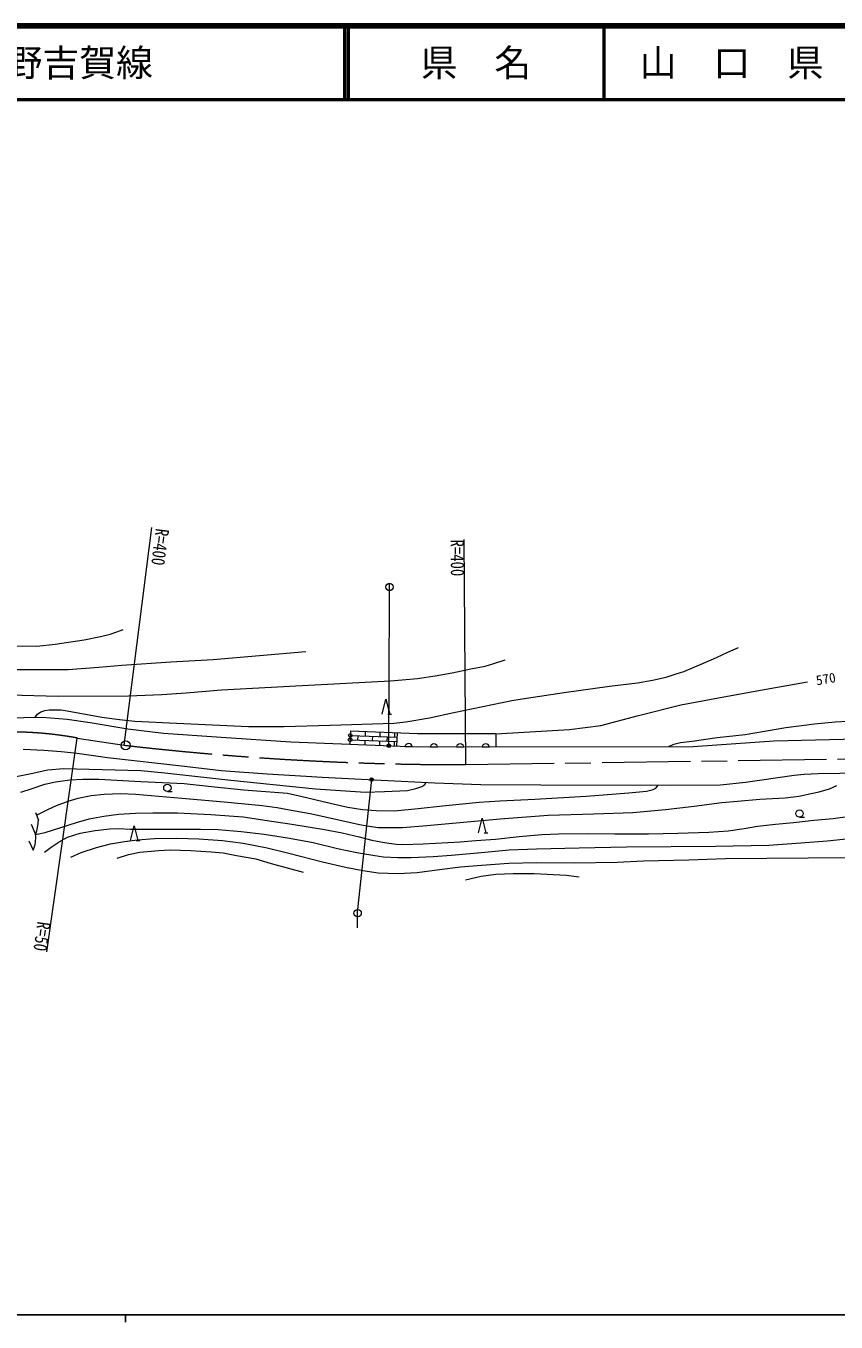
# Model space of a CAD drawing. Units: millimetres, scale not verified. Extents: x 40000 to 680000, y 20000 to 380000.
# Drawn here: x 254491 to 364550, y 204000 to 380000 of the extents above; entities that cross this region are included whole.
import ezdxf
from ezdxf.enums import TextEntityAlignment as Align

# ---------------------------------------------------------------- set-up
doc = ezdxf.new("R2010")
doc.units = ezdxf.units.MM
doc.header["$LTSCALE"] = 1000
doc.header["$PDMODE"] = 32
doc.header["$PDSIZE"] = 500
doc.linetypes.add('CHAIN', pattern=[18.5, 12, -1.5, 3.5, -1.5])
for name, color, linetype, lineweight in [('M-BGD', 7, 'Continuous', 13), ('M-BMK', 2, 'CHAIN', 13), ('M-BMK-SRVR', 3, 'Continuous', 13), ('M-STR-HTXT', 7, 'Continuous', 13), ('M-STR-STRC', 7, 'Continuous', 13), ('M-TTL', 2, 'Continuous', 140), ('M-TTL-BAND', 7, 'Continuous', 25), ('M-TTL-LINE', 7, 'Continuous', 50)]:
    doc.layers.add(name, color=color, linetype=linetype, lineweight=lineweight)
doc.layers.add('M-TTL-TXT', color=7, linetype='Continuous')
doc.styles.add('ＭＳ ゴシック', font='')
doc.styles.get('ＭＳ ゴシック').set_extended_font_data('MS Gothic')

msp = doc.modelspace()

# ---------------------------------------------------------------- hatches: boundary and pattern name
at = {"layer": 'M-STR-HTXT'}
for points in [[(303999, 282378, -0.41421), (303899, 282039, -0.41421), (303560, 282139, -1)], [(301677, 277785, -0.41421), (301577, 277445, -0.41421), (301238, 277545, -1)]]:
    msp.add_hatch(color=256, dxfattribs=at).paths.add_polyline_path(points)

# ---------------------------------------------------------------- linework, layer by layer
at = {"layer": 'M-BGD'}
for p, q in [((303657, 286565), (304157, 286565)), ((298586, 284264), (298515, 282465)), ((298563, 283665), (304888, 283416)), ((299562, 283625), (299538, 283026)), ((300585, 284186), (300561, 283586)), ((301560, 283547), (301537, 282947)), ((302583, 284107), (302559, 283508)), ((303559, 283468), (303535, 282869)), ((304581, 284029), (304558, 283429)), ((304911, 284016), (304841, 282217)), ((318308, 283915), (318309, 282115)), ((298539, 283065), (304864, 282817)), ((300537, 282987), (300514, 282387)), ((302536, 282908), (302512, 282308)), ((304534, 282829), (304511, 282230)), ((305988, 282172), (306978, 282133)), ((309419, 282108), (310409, 282108)), ((312988, 282110), (313979, 282111)), ((316467, 282113), (317457, 282114)), ((273710, 276030), (274377, 276030)), ((255778, 273196), (256183, 272172)), ((255191, 271609), (255811, 270213)), ((359590, 272560), (360257, 272560)), ((254910, 269354), (255497, 268057)), ((269448, 269380), (269948, 269380)), ((316742, 270424), (317242, 270424))]:
    msp.add_line(p, q, dxfattribs=at)
for points in [[(252733, 295806), (255963, 295799), (258460, 296061), (262400, 296649), (264627, 297083), (265919, 297397), (266820, 297705), (267711, 298060)], [(252320, 289153), (258863, 288968), (268439, 289044), (272939, 289215), (276276, 289436), (281075, 289833), (292008, 290440), (304015, 291062), (307665, 291381), (310085, 291753), (312398, 292181), (314950, 292706), (316884, 293084), (318072, 293420), (319575, 293939)], [(252989, 292595), (260237, 292608), (264387, 292939), (267514, 293216), (274163, 293636), (279922, 293976), (292499, 295051)], [(255767, 286140), (256085, 286546), (256525, 286841), (257055, 287053), (257630, 287125), (259272, 287125), (260075, 286978), (264811, 286154), (267209, 285842), (269302, 285575), (274926, 285316), (284737, 284851), (289519, 284876), (295838, 285068), (304485, 285303), (306104, 285493), (309297, 286027), (312611, 286751), (317887, 287861), (320503, 288388), (322513, 288734), (327599, 289481), (333755, 290336), (337577, 290820), (339618, 291162), (341467, 291569), (342691, 291955), (343868, 292340), (346555, 293478), (348305, 294249), (349861, 294981), (351300, 295590)], [(318308, 283889), (328356, 284468), (332584, 285025), (337713, 286375), (343462, 287832), (348576, 288753), (354290, 289823), (360686, 290916)], [(302907, 286565), (303407, 288565), (303907, 286565)], [(251716, 286069), (256710, 286157), (260117, 285881), (263239, 285407), (268357, 284533), (273187, 283956), (281020, 283445), (290502, 282780), (307659, 282106), (345115, 282135), (356097, 282915), (367406, 283182)], [(341828, 282133), (342527, 282459), (343401, 282677), (345007, 282879), (348401, 283376), (352193, 283800), (357735, 284728), (361638, 285243), (364440, 285490), (367950, 285685)], [(298586, 284264), (307693, 283906), (318308, 283915)], [(254131, 281783), (256919, 281644), (259275, 281498), (261449, 281244), (265582, 280663), (276022, 279482), (281027, 278901), (287265, 278443), (292543, 278127), (294742, 278003), (302730, 277601), (310051, 277228), (316297, 276973), (324454, 276941), (342056, 276894), (348848, 276966), (352224, 277301), (358861, 278257), (360227, 278405), (362099, 278483), (373826, 278679)], [(252953, 278047), (255189, 278508), (257485, 278969), (259609, 279170), (270087, 278910), (273382, 278566), (282320, 277584), (293817, 276412), (300628, 275961), (303206, 276052), (306310, 276193), (307456, 276438), (308295, 276720), (308689, 276994), (308848, 277290)], [(253794, 275946), (255322, 276435), (257065, 277040), (258488, 277374), (260476, 277623), (262218, 277715), (264399, 277715), (270100, 277397), (275975, 277120), (279718, 276730), (284093, 276288), (290013, 275838), (291858, 275415), (295840, 274465), (298231, 273899), (300197, 273611), (302057, 273467), (304578, 273430), (307785, 273718), (311077, 274093), (316048, 274604), (318861, 274797), (323618, 275018), (330619, 275412), (336409, 275862), (338788, 276084), (339685, 276321), (340073, 276514), (340379, 276898)], [(255926, 272822), (257567, 273655), (258656, 274122), (260245, 274717), (261572, 275121), (263378, 275514), (265130, 275698), (267366, 275760), (269401, 275672), (275663, 275152), (281440, 274657), (286595, 274139), (288621, 273879), (290308, 273574), (293124, 273044), (296186, 272393), (299798, 271542), (300842, 271366), (302327, 271160), (303269, 271135), (305638, 271141), (308977, 271410), (318915, 272325), (325444, 272817), (331652, 272995), (336947, 273193), (341355, 273593), (345262, 274071), (349051, 274552), (351165, 274740), (354206, 274986), (357617, 275164), (359472, 275407), (361181, 275753), (362252, 275985), (363645, 276422), (364669, 276875)], [(255811, 270213), (257105, 270457), (259220, 271146), (261375, 271816), (263068, 272342), (265063, 272696), (267088, 272970), (269366, 273086), (271725, 273153), (275092, 273140), (279623, 272916), (283991, 272597), (287242, 272111), (290602, 271587), (295040, 270891), (297454, 270423), (299765, 269899), (301498, 269458), (302699, 269192), (303778, 269012), (304835, 268884), (305678, 268859), (308468, 268939), (313463, 269190), (315631, 269383), (318263, 269568), (321476, 269957), (324559, 270209), (326846, 270317), (330897, 270346), (334479, 270309), (339068, 270276), (343074, 270368), (347270, 270528), (349895, 270718), (352055, 271013), (353858, 271318), (356310, 271613), (358747, 271839), (361508, 272137), (364154, 272391), (366415, 272690)], [(268698, 269380), (269198, 271380), (269698, 269380)], [(315992, 270424), (316492, 272424), (316992, 270424)], [(257005, 267789), (257929, 268508), (259020, 269223), (260119, 269830), (261843, 270365), (263908, 270767), (265877, 270967), (267119, 271028), (268721, 270931), (271581, 270942), (278210, 270927), (280617, 270883), (283748, 270629), (286841, 270241), (290315, 269700), (293509, 269104), (296834, 268318), (299463, 267758), (301893, 267340), (303081, 267165), (305026, 267066), (306848, 267073), (309825, 267203), (312328, 267392), (316840, 267820), (320159, 268134), (323834, 268271), (329668, 268381), (336072, 268547), (348171, 268612), (355435, 268764), (359748, 269097), (363322, 269368), (366375, 269666)], [(260612, 267115), (261993, 267756), (264084, 268463), (265966, 268950), (267862, 269277), (269643, 269472), (271976, 269664), (275013, 269731), (277981, 269631), (281194, 269384), (283988, 269045), (287257, 268414), (290224, 267686), (294764, 266510), (297901, 265759), (300246, 265339), (302352, 265005), (305048, 264904), (307649, 265042), (310669, 265455), (313550, 265808), (316399, 266032), (320109, 266309), (323853, 266403), (328949, 266343), (334802, 266451), (338381, 266653), (344565, 266771), (349525, 266955), (360761, 267031), (366635, 267092)], [(266873, 266998), (268421, 267491), (269987, 267809), (272487, 268039), (274154, 268119), (276834, 268013), (279671, 267860), (281307, 267710), (283082, 267344), (285718, 266897), (287802, 266282), (292158, 265096)], [(314219, 264056), (316336, 264529), (318308, 264804), (320670, 264914), (323530, 264932), (325301, 264842), (327901, 264669), (329663, 264471)]]:
    msp.add_lwpolyline(points, dxfattribs=at)
for centre in [(273710, 276530), (359590, 273060)]:
    msp.add_circle(centre, 500, dxfattribs=at)
for centre, radius, start, end in [((306479, 282055), 505, 8.92098, 166.57917), ((309914, 282010), 505, 11.21538, 168.87357), ((313483, 282013), 505, 11.21538, 168.87357), ((316962, 282016), 505, 11.21538, 168.87357), ((248979, 272525), 7213, 341.29891, 357.19016), ((250888, 269829), 4938, 338.96587, 4.45824)]:
    msp.add_arc(centre, radius, start, end, dxfattribs=at)
for p in [(298563, 283665), (298539, 283065)]:
    msp.add_point(p, dxfattribs=at)
at = {"layer": 'M-BMK'}
for p, q in [((261474, 283305), (267819, 282334)), ((314255, 279694), (420200, 281266))]:
    msp.add_line(p, q, dxfattribs=at)
for centre, radius, start, end in [((252462, 234124), 50000, 79.61597, 90.79402), ((313708, 679693), 400000, 263.4123, 270.07825)]:
    msp.add_arc(centre, radius, start, end, dxfattribs=at)
at = {"layer": 'M-BMK-SRVR'}
msp.add_circle((268036, 282309), 600, dxfattribs=at)
at = {"layer": 'M-STR-HTXT'}
for p, q in [((267819, 282334), (271597, 311898)), ((314255, 279694), (314019, 310265)), ((303779, 282259), (303887, 301821)), ((257321, 254252), (261474, 283305)), ((301457, 277665), (299554, 260021))]:
    msp.add_line(p, q, dxfattribs=at)
for centre in [(303779, 282259), (301457, 277665)]:
    msp.add_circle(centre, 250, dxfattribs=at)
at = {"layer": 'M-STR-STRC'}
for p, q in [((303887, 301821), (303887, 304321)), ((299554, 257521), (299554, 260021))]:
    msp.add_line(p, q, dxfattribs=at)
for centre in [(303887, 303821), (299554, 259521)]:
    msp.add_circle(centre, 500, dxfattribs=at)
at = {"layer": 'M-TTL'}
msp.add_line((680000, 380000), (40000, 380000), dxfattribs=at)
at = {"layer": 'M-TTL-BAND'}
for p, q in [((40000, 205000), (579000, 205000)), ((268000, 205000), (268000, 204000))]:
    msp.add_line(p, q, dxfattribs=at)
at = {"layer": 'M-TTL-LINE'}
for p, q in [((297750, 380000), (297750, 370000)), ((298250, 380000), (298250, 370000)), ((333000, 380000), (333000, 370000)), ((40000, 370000), (680000, 370000))]:
    msp.add_line(p, q, dxfattribs=at)

# ---------------------------------------------------------------- texts
at = {"layer": 'M-BGD', "style": 'ＭＳ ゴシック'}
msp.add_text('570', height=1320, rotation=9.696, dxfattribs=at).set_placement((363150, 291337), align=Align.MIDDLE_CENTER)
at = {"layer": 'M-STR-HTXT', "style": 'ＭＳ ゴシック', "width": 0.8}
msp.add_text('R=400', height=1833, rotation=262.718, dxfattribs=at).set_placement((271597, 311898), align=Align.BOTTOM_LEFT)
msp.add_text('R=400', height=1833, rotation=270.442, dxfattribs=at).set_placement((314019, 310265), align=Align.TOP_LEFT)
msp.add_text('R=50', height=1833, rotation=261.865, dxfattribs=at).set_placement((257321, 254252), align=Align.TOP_RIGHT)
at = {"layer": 'M-TTL-TXT', "style": 'ＭＳ ゴシック'}
msp.add_text('主要地方道\u3000鹿野吉賀線', height=3666, dxfattribs=at).set_placement((216734, 375000), align=Align.MIDDLE_LEFT)
for s, p in [('県\u3000名', (315625, 375000)), ('山\u3000口\u3000県', (350375, 375000))]:
    msp.add_text(s, height=3666, dxfattribs=at).set_placement(p, align=Align.MIDDLE_CENTER)

doc.saveas('drawing.dxf')
